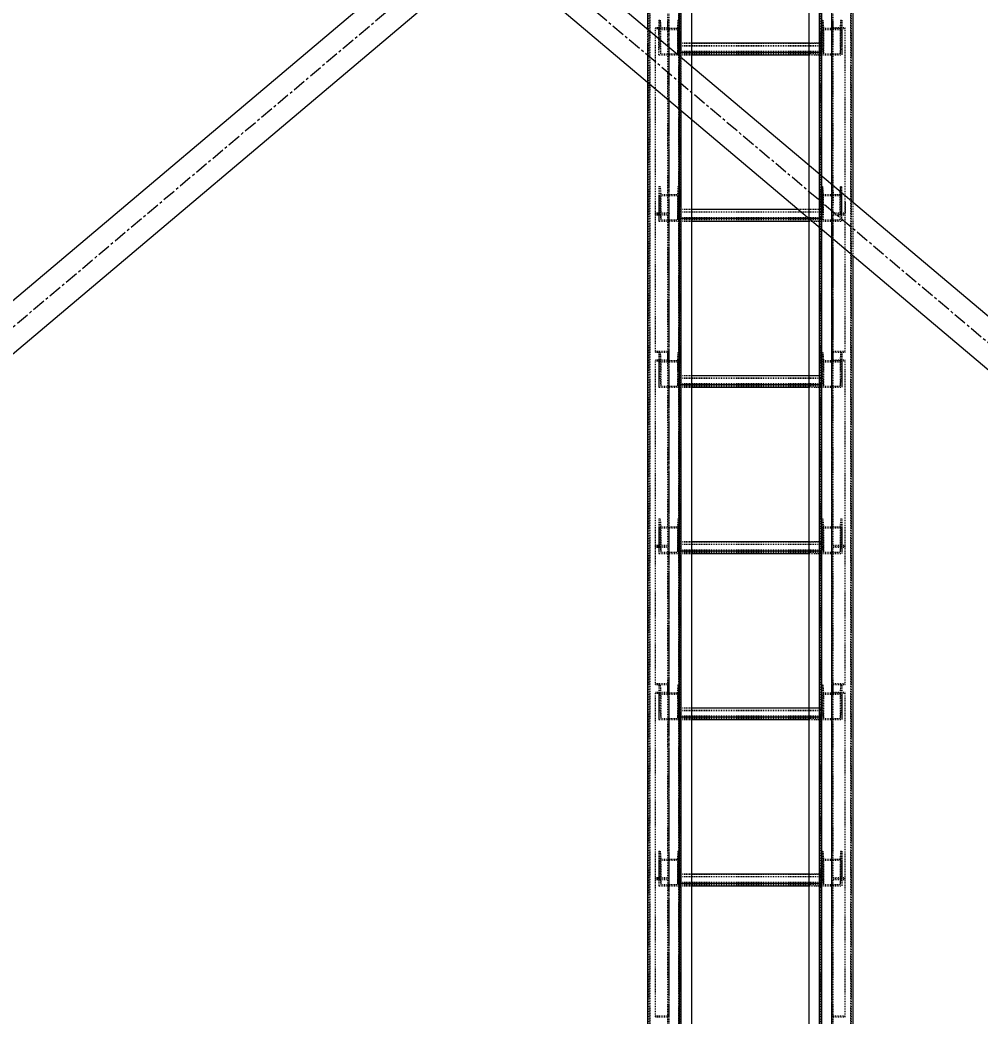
# Model space of a CAD drawing. Header units: millimetres. Extents: x 5143 to 30813, y 232 to 21408.
# Drawn here: x 25757 to 26330, y 15908 to 16503 of the extents above; entities that cross this region are included whole.
import ezdxf

# ---------------------------------------------------------------- set-up
doc = ezdxf.new("R2010")
doc.units = ezdxf.units.MM
doc.header["$LTSCALE"] = 0.25
for name, pattern in [('CENTER', [50.8, 31.75, -6.35, 6.35, -6.35]), ('XKITLINE00', [0]), ('XKITLINE02', [4, 2, -2]), ('XKITLINE03', [6, 3, -1, 1, -1])]:
    doc.linetypes.add(name, pattern=pattern)

msp = doc.modelspace()

# ---------------------------------------------------------------- linework, layer by layer
at = {"color": 1, "linetype": 'XKITLINE03'}
for p, q in [((26241.36, 15747.93), (26241.36, 17391.46)), ((26150.38, 17380.27), (26150.38, 15740.27)), ((26235.38, 15740.27), (26235.38, 17380.27)), ((26144.38, 16387.14), (26144.38, 16497.62)), ((26150.38, 16481.86), (26150.38, 16497.05)), ((26235.36, 16497.05), (26235.36, 16481.86)), ((26241.36, 16497.62), (26241.36, 16387.14)), ((26150.38, 16483.49), (26235.36, 16483.49)), ((26150.38, 16382.78), (26150.38, 16397.98)), ((26235.36, 16397.98), (26235.36, 16382.78)), ((26144.38, 16305.23), (26144.38, 16387.14)), ((26150.38, 16384.41), (26235.36, 16384.41)), ((26241.36, 16387.14), (26241.36, 16305.23)), ((26144.38, 16188.98), (26144.38, 16299.47)), ((26150.38, 16283.71), (26150.38, 16298.9)), ((26235.36, 16298.9), (26235.36, 16283.71)), ((26241.36, 16299.47), (26241.36, 16188.98)), ((26150.38, 16285.34), (26235.36, 16285.34)), ((26150.38, 16184.63), (26150.38, 16199.82)), ((26235.36, 16199.82), (26235.36, 16184.63)), ((26144.38, 16107.08), (26144.38, 16188.98)), ((26241.36, 16188.98), (26241.36, 16107.08)), ((26150.38, 16186.26), (26235.36, 16186.26)), ((26144.38, 15990.83), (26144.38, 16101.32)), ((26150.38, 16085.56), (26150.38, 16100.75)), ((26235.36, 16100.75), (26235.36, 16085.56)), ((26241.36, 16101.32), (26241.36, 15990.83)), ((26150.38, 16087.18), (26235.36, 16087.18)), ((26150.38, 15986.48), (26150.38, 16001.67)), ((26235.36, 16001.67), (26235.36, 15986.48)), ((26144.38, 15908.93), (26144.38, 15990.83)), ((26150.38, 15988.11), (26235.36, 15988.11)), ((26241.36, 15990.83), (26241.36, 15908.93))]:
    msp.add_line(p, q, dxfattribs=at)
at = {"color": 3, "linetype": 'XKITLINE02'}
for p, q in [((26150.38, 15740.27), (26150.38, 17382.99)), ((26151.23, 15740.46), (26151.23, 17382.8)), ((26157.88, 15744.43), (26157.88, 17382.99)), ((26227.88, 15800.21), (26227.88, 17382.99)), ((26234.53, 15740.46), (26234.53, 17382.8)), ((26235.38, 15740.27), (26235.38, 17382.99)), ((26132.53, 15751.29), (26132.53, 17377.53)), ((26133.06, 15752.02), (26133.07, 17377.98)), ((26150.3, 15752.02), (26150.3, 17377.98)), ((26150.83, 15751.29), (26150.83, 17377.53)), ((26234.91, 15751.29), (26234.91, 17377.53)), ((26235.44, 15752.02), (26235.45, 17377.98)), ((26252.68, 15752.02), (26252.68, 17377.98)), ((26253.21, 15751.29), (26253.21, 17377.53)), ((26227.88, 15742.87), (26227.88, 17366.5)), ((26234.06, 15801.69), (26234.06, 17362.64)), ((26131.68, 15760.78), (26131.68, 17344.02)), ((26157.88, 15742.87), (26157.88, 17337.68)), ((26150.38, 17329.04), (26150.38, 15740.27)), ((26151.23, 17328.83), (26151.23, 15740.46)), ((26143.58, 16496.87), (26143.58, 16584.64)), ((26144.38, 16496.87), (26144.38, 16585.29)), ((26241.36, 16496.87), (26241.36, 16585.29)), ((26242.16, 16496.87), (26242.16, 16584.64)), ((26138.38, 16502.5), (26138.38, 16489.79)), ((26138.38, 16502.5), (26139.06, 16502.5)), ((26138.38, 16502.5), (26138.38, 16497.05)), ((26139.06, 16487.31), (26139.06, 16502.5)), ((26139.06, 16502.5), (26139.44, 16497.75)), ((26143.58, 16387.64), (26143.58, 16502.63)), ((26143.58, 16502.63), (26144.38, 16502.63)), ((26144.38, 16387.14), (26144.38, 16502.63)), ((26149.7, 16502.5), (26149.32, 16497.75)), ((26149.7, 16502.5), (26149.7, 16487.31)), ((26149.7, 16502.5), (26150.38, 16502.5)), ((26150.38, 16502.5), (26150.38, 16487.31)), ((26150.38, 16502.5), (26150.38, 16497.05)), ((26235.36, 16502.5), (26235.36, 16497.05)), ((26235.36, 16502.5), (26236.04, 16502.5)), ((26235.36, 16502.5), (26235.36, 16487.31)), ((26236.04, 16502.5), (26236.42, 16497.75)), ((26236.04, 16502.5), (26236.04, 16487.31)), ((26241.36, 16400.79), (26241.36, 16502.63)), ((26241.36, 16502.63), (26242.16, 16502.63)), ((26242.16, 16387.64), (26242.16, 16502.63)), ((26246.68, 16502.5), (26246.3, 16497.75)), ((26246.68, 16502.5), (26247.36, 16502.5)), ((26246.68, 16502.5), (26246.68, 16487.31)), ((26247.36, 16502.5), (26247.36, 16497.05)), ((26247.36, 16502.5), (26247.36, 16487.31)), ((26131.68, 16465.53), (26131.68, 16497.41)), ((26136.38, 16387.14), (26136.38, 16498.12)), ((26136.38, 16498.12), (26143.58, 16498.12)), ((26136.38, 16497.62), (26144.38, 16497.62)), ((26138.38, 16481.86), (26138.38, 16497.05)), ((26138.38, 16497.05), (26150.38, 16497.05)), ((26139.44, 16482.55), (26139.44, 16497.75)), ((26139.44, 16497.75), (26149.32, 16497.75)), ((26143.58, 16496.87), (26144.38, 16496.87)), ((26149.32, 16497.75), (26149.32, 16482.55)), ((26150.38, 16497.05), (26150.38, 16481.86)), ((26235.36, 16497.05), (26247.36, 16497.05)), ((26235.36, 16497.05), (26235.36, 16481.86)), ((26236.42, 16497.75), (26246.3, 16497.75)), ((26236.42, 16497.75), (26236.42, 16482.55)), ((26241.36, 16497.62), (26249.36, 16497.62)), ((26241.36, 16496.87), (26242.16, 16496.87)), ((26242.16, 16498.12), (26249.36, 16498.12)), ((26246.3, 16497.75), (26246.3, 16482.55)), ((26247.36, 16497.05), (26247.36, 16481.86)), ((26249.36, 16387.14), (26249.36, 16498.12)), ((26138.38, 16481.86), (26138.38, 16489.79)), ((26138.38, 16487.31), (26139.06, 16487.31)), ((26139.44, 16482.55), (26139.06, 16487.31)), ((26149.7, 16487.31), (26149.32, 16482.55)), ((26149.7, 16487.31), (26150.38, 16487.31)), ((26150.38, 16481.86), (26150.38, 16488.94)), ((26150.38, 16488.94), (26157.88, 16488.94)), ((26150.38, 16488.84), (26235.36, 16488.84)), ((26150.38, 16487.4), (26235.36, 16487.4)), ((26150.38, 16487.31), (26150.38, 16481.86)), ((26150.38, 16487.31), (26235.36, 16487.31)), ((26227.88, 16488.94), (26235.36, 16488.94)), ((26235.36, 16481.86), (26235.36, 16488.94)), ((26235.36, 16487.31), (26235.36, 16481.86)), ((26235.36, 16487.31), (26236.04, 16487.31)), ((26236.04, 16487.31), (26236.42, 16482.55)), ((26246.68, 16487.31), (26246.3, 16482.55)), ((26246.68, 16487.31), (26247.36, 16487.31)), ((26247.36, 16487.31), (26247.36, 16481.86)), ((26138.38, 16481.86), (26150.38, 16481.86)), ((26139.44, 16482.55), (26149.32, 16482.55)), ((26150.38, 16484.04), (26235.36, 16484.04)), ((26150.38, 16483.49), (26157.88, 16483.49)), ((26150.38, 16482.7), (26235.36, 16482.7)), ((26150.38, 16481.86), (26157.88, 16481.86)), ((26151.68, 16448.64), (26151.68, 16480.53)), ((26227.88, 16483.49), (26235.36, 16483.49)), ((26227.88, 16481.86), (26235.36, 16481.86)), ((26235.36, 16481.86), (26247.36, 16481.86)), ((26236.42, 16482.55), (26246.3, 16482.55)), ((26157.88, 16443.41), (26157.88, 16475.29)), ((26227.88, 16384.32), (26227.88, 16416.2)), ((26234.06, 16379.1), (26234.06, 16410.98)), ((26138.38, 16403.42), (26138.38, 16388.23)), ((26138.38, 16403.42), (26139.06, 16403.42)), ((26138.38, 16403.42), (26138.38, 16397.98)), ((26139.06, 16403.42), (26139.06, 16388.23)), ((26139.06, 16403.42), (26139.44, 16398.67)), ((26149.7, 16403.42), (26149.32, 16398.67)), ((26149.7, 16403.42), (26149.7, 16388.23)), ((26149.7, 16403.42), (26150.38, 16403.42)), ((26150.38, 16403.42), (26150.38, 16388.23)), ((26150.38, 16403.42), (26150.38, 16397.98)), ((26235.36, 16396.63), (26235.36, 16403.42)), ((26235.36, 16403.42), (26236.04, 16403.42)), ((26235.36, 16386.23), (26235.36, 16403.19)), ((26236.42, 16398.67), (26236.04, 16403.42)), ((26236.04, 16388.23), (26236.04, 16403.42)), ((26246.3, 16398.67), (26246.68, 16403.42)), ((26246.68, 16403.42), (26247.36, 16403.42)), ((26246.68, 16388.23), (26246.68, 16403.42)), ((26247.36, 16395.73), (26247.36, 16403.42)), ((26247.36, 16386.5), (26247.36, 16403.42)), ((26138.38, 16397.98), (26138.38, 16382.78)), ((26138.38, 16397.98), (26150.38, 16397.98)), ((26139.44, 16398.67), (26139.44, 16383.48)), ((26139.44, 16398.67), (26149.32, 16398.67)), ((26149.32, 16398.67), (26149.32, 16383.48)), ((26150.38, 16397.98), (26150.38, 16382.78)), ((26235.36, 16397.98), (26247.36, 16397.98)), ((26235.36, 16382.78), (26235.36, 16396.63)), ((26236.42, 16398.67), (26246.3, 16398.67)), ((26236.42, 16383.48), (26236.42, 16398.67)), ((26241.36, 16387.14), (26241.36, 16400.79)), ((26242.16, 16400.11), (26242.16, 16392.14)), ((26246.3, 16383.48), (26246.3, 16398.67)), ((26247.36, 16382.78), (26247.36, 16395.73)), ((26143.58, 16392.14), (26144.38, 16392.14)), ((26150.38, 16382.78), (26150.38, 16389.86)), ((26150.38, 16389.86), (26157.88, 16389.86)), ((26150.38, 16389.77), (26235.36, 16389.77)), ((26221.31, 16389.86), (26235.36, 16389.86)), ((26235.36, 16382.78), (26235.36, 16389.86)), ((26241.36, 16392.14), (26242.16, 16392.14)), ((26249.36, 16394.04), (26249.36, 16387.64)), ((26254.06, 16362.21), (26254.06, 16394.1)), ((26136.38, 16387.64), (26143.58, 16387.64)), ((26136.38, 16304.58), (26136.38, 16387.14)), ((26136.38, 16387.14), (26144.38, 16387.14)), ((26136.38, 16387.14), (26144.38, 16387.14)), ((26136.38, 16386.48), (26143.58, 16386.48)), ((26138.38, 16388.23), (26139.06, 16388.23)), ((26138.38, 16388.23), (26138.38, 16382.78)), ((26139.06, 16388.23), (26139.44, 16383.48)), ((26139.44, 16383.48), (26149.32, 16383.48)), ((26143.58, 16298.71), (26143.58, 16386.48)), ((26144.38, 16298.71), (26144.38, 16387.14)), ((26149.7, 16388.23), (26149.32, 16383.48)), ((26149.7, 16388.23), (26150.38, 16388.23)), ((26150.38, 16388.32), (26235.36, 16388.32)), ((26150.38, 16388.23), (26150.38, 16382.78)), ((26150.38, 16388.23), (26235.36, 16388.23)), ((26150.38, 16384.96), (26235.36, 16384.96)), ((26150.38, 16384.41), (26157.88, 16384.41)), ((26150.38, 16383.62), (26235.36, 16383.62)), ((26227.77, 16384.41), (26235.36, 16384.41)), ((26235.36, 16388.23), (26236.04, 16388.23)), ((26236.42, 16383.48), (26236.04, 16388.23)), ((26236.42, 16383.48), (26246.3, 16383.48)), ((26241.36, 16298.71), (26241.36, 16387.14)), ((26241.36, 16387.14), (26249.36, 16387.14)), ((26241.36, 16387.14), (26249.36, 16387.14)), ((26242.16, 16387.64), (26249.36, 16387.64)), ((26242.16, 16301.97), (26242.16, 16386.48)), ((26242.16, 16386.48), (26249.36, 16386.48)), ((26246.3, 16383.48), (26246.68, 16388.23)), ((26246.68, 16388.23), (26247.36, 16388.23)), ((26249.36, 16384.81), (26249.36, 16387.14)), ((26249.36, 16304.58), (26249.36, 16384.81)), ((26138.38, 16382.78), (26150.38, 16382.78)), ((26143.58, 16380.62), (26144.38, 16380.62)), ((26150.38, 16382.78), (26157.88, 16382.78)), ((26227.88, 16382.78), (26235.36, 16382.78)), ((26235.36, 16382.78), (26247.36, 16382.78)), ((26241.36, 16380.62), (26242.16, 16380.62)), ((26242.16, 16298.71), (26242.16, 16380.49)), ((26136.38, 16305.23), (26144.38, 16305.23)), ((26136.38, 16304.58), (26143.58, 16304.58)), ((26136.38, 16188.98), (26136.38, 16299.97)), ((26136.38, 16299.97), (26143.58, 16299.97)), ((26138.38, 16304.35), (26138.38, 16289.16)), ((26138.38, 16304.35), (26139.06, 16304.35)), ((26138.38, 16304.35), (26138.38, 16298.9)), ((26139.06, 16304.35), (26139.06, 16289.16)), ((26139.06, 16304.35), (26139.44, 16299.59)), ((26143.58, 16189.48), (26143.58, 16304.48)), ((26143.58, 16304.48), (26144.38, 16304.48)), ((26144.38, 16188.98), (26144.38, 16304.48)), ((26149.7, 16304.35), (26149.32, 16299.59)), ((26149.7, 16304.35), (26149.7, 16289.16)), ((26149.7, 16304.35), (26150.38, 16304.35)), ((26150.38, 16304.35), (26150.38, 16289.16)), ((26150.38, 16304.35), (26150.38, 16298.9)), ((26235.36, 16304.35), (26235.36, 16298.9)), ((26235.36, 16304.35), (26236.04, 16304.35)), ((26235.36, 16304.35), (26235.36, 16289.16)), ((26236.04, 16304.35), (26236.42, 16299.59)), ((26236.04, 16304.35), (26236.04, 16289.16)), ((26241.36, 16305.23), (26249.36, 16305.23)), ((26241.36, 16188.98), (26241.36, 16304.48)), ((26241.36, 16304.48), (26242.16, 16304.48)), ((26242.16, 16304.58), (26249.36, 16304.58)), ((26242.16, 16189.48), (26242.16, 16304.48)), ((26242.16, 16299.97), (26249.36, 16299.97)), ((26246.68, 16304.35), (26246.3, 16299.59)), ((26246.68, 16304.35), (26247.36, 16304.35)), ((26246.68, 16304.35), (26246.68, 16289.16)), ((26247.36, 16304.35), (26247.36, 16298.9)), ((26247.36, 16304.35), (26247.36, 16289.16)), ((26249.36, 16188.98), (26249.36, 16299.97)), ((26136.38, 16299.47), (26144.38, 16299.47)), ((26138.38, 16298.9), (26138.38, 16283.71)), ((26138.38, 16298.9), (26150.38, 16298.9)), ((26139.44, 16299.59), (26139.44, 16284.4)), ((26139.44, 16299.59), (26149.32, 16299.59)), ((26143.58, 16298.71), (26144.38, 16298.71)), ((26149.32, 16299.59), (26149.32, 16284.4)), ((26150.38, 16298.9), (26150.38, 16283.71)), ((26235.36, 16298.9), (26247.36, 16298.9)), ((26235.36, 16298.9), (26235.36, 16283.71)), ((26236.42, 16299.59), (26246.3, 16299.59)), ((26236.42, 16299.59), (26236.42, 16284.4)), ((26241.36, 16299.47), (26249.36, 16299.47)), ((26241.36, 16298.71), (26242.16, 16298.71)), ((26246.3, 16299.59), (26246.3, 16284.4)), ((26247.36, 16298.9), (26247.36, 16283.71)), ((26138.38, 16289.16), (26139.06, 16289.16)), ((26138.38, 16289.16), (26138.38, 16283.71)), ((26139.06, 16289.16), (26139.44, 16284.4)), ((26149.7, 16289.16), (26149.32, 16284.4)), ((26149.7, 16289.16), (26150.38, 16289.16)), ((26150.38, 16283.71), (26150.38, 16290.78)), ((26150.38, 16290.78), (26157.88, 16290.78)), ((26150.38, 16290.69), (26235.36, 16290.69)), ((26150.38, 16289.25), (26235.36, 16289.25)), ((26150.38, 16289.16), (26150.38, 16283.71)), ((26150.38, 16289.16), (26235.36, 16289.16)), ((26227.88, 16290.78), (26235.36, 16290.78)), ((26235.36, 16283.71), (26235.36, 16290.78)), ((26235.36, 16289.16), (26235.36, 16283.71)), ((26235.36, 16289.16), (26236.04, 16289.16)), ((26236.04, 16289.16), (26236.42, 16284.4)), ((26246.68, 16289.16), (26246.3, 16284.4)), ((26246.68, 16289.16), (26247.36, 16289.16)), ((26247.36, 16289.16), (26247.36, 16283.71)), ((26138.38, 16283.71), (26150.38, 16283.71)), ((26139.44, 16284.4), (26149.32, 16284.4)), ((26150.38, 16285.88), (26235.36, 16285.88)), ((26150.38, 16285.34), (26157.88, 16285.34)), ((26150.38, 16284.55), (26235.36, 16284.55)), ((26150.38, 16283.71), (26157.88, 16283.71)), ((26227.88, 16285.34), (26235.36, 16285.34)), ((26227.88, 16283.71), (26235.36, 16283.71)), ((26235.36, 16283.71), (26247.36, 16283.71)), ((26236.42, 16284.4), (26246.3, 16284.4)), ((26138.38, 16205.27), (26138.38, 16190.08)), ((26138.38, 16205.27), (26139.06, 16205.27)), ((26138.38, 16205.27), (26138.38, 16199.82)), ((26139.06, 16205.27), (26139.06, 16190.08)), ((26139.06, 16205.27), (26139.44, 16200.52)), ((26149.7, 16205.27), (26149.32, 16200.52)), ((26149.7, 16205.27), (26149.7, 16190.08)), ((26149.7, 16205.27), (26150.38, 16205.27)), ((26150.38, 16205.27), (26150.38, 16190.08)), ((26150.38, 16205.27), (26150.38, 16199.82)), ((26235.36, 16205.27), (26235.36, 16199.82)), ((26235.36, 16205.27), (26236.04, 16205.27)), ((26235.36, 16205.27), (26235.36, 16190.08)), ((26236.04, 16205.27), (26236.42, 16200.52)), ((26236.04, 16205.27), (26236.04, 16190.08)), ((26246.68, 16205.27), (26246.3, 16200.52)), ((26246.68, 16205.27), (26247.36, 16205.27)), ((26246.68, 16205.27), (26246.68, 16190.08)), ((26247.36, 16205.27), (26247.36, 16199.82)), ((26247.36, 16205.27), (26247.36, 16190.08)), ((26138.38, 16199.82), (26138.38, 16184.63)), ((26138.38, 16199.82), (26150.38, 16199.82)), ((26139.44, 16200.52), (26139.44, 16185.33)), ((26139.44, 16200.52), (26149.32, 16200.52)), ((26149.32, 16200.52), (26149.32, 16185.33)), ((26150.38, 16199.82), (26150.38, 16184.63)), ((26235.36, 16199.82), (26247.36, 16199.82)), ((26235.36, 16199.82), (26235.36, 16184.63)), ((26236.42, 16200.52), (26246.3, 16200.52)), ((26236.42, 16200.52), (26236.42, 16185.33)), ((26246.3, 16200.52), (26246.3, 16185.33)), ((26247.36, 16199.82), (26247.36, 16184.63)), ((26143.58, 16193.99), (26144.38, 16193.99)), ((26241.36, 16193.99), (26242.16, 16193.99)), ((26136.38, 16189.48), (26143.58, 16189.48)), ((26136.38, 16106.43), (26136.38, 16188.98)), ((26136.38, 16188.98), (26144.38, 16188.98)), ((26136.38, 16188.98), (26144.38, 16188.98)), ((26136.38, 16188.33), (26143.58, 16188.33)), ((26138.38, 16190.08), (26139.06, 16190.08)), ((26138.38, 16190.08), (26138.38, 16184.63)), ((26139.06, 16190.08), (26139.44, 16185.33)), ((26143.58, 16100.56), (26143.58, 16188.33)), ((26144.38, 16100.56), (26144.38, 16188.98)), ((26149.7, 16190.08), (26149.32, 16185.33)), ((26149.7, 16190.08), (26150.38, 16190.08)), ((26150.38, 16184.63), (26150.38, 16191.71)), ((26150.38, 16191.71), (26157.88, 16191.71)), ((26150.38, 16191.62), (26235.36, 16191.62)), ((26150.38, 16190.17), (26235.36, 16190.17)), ((26150.38, 16190.08), (26235.36, 16190.08)), ((26150.38, 16190.08), (26150.38, 16184.63)), ((26227.88, 16191.71), (26235.36, 16191.71)), ((26235.36, 16184.63), (26235.36, 16191.71)), ((26235.36, 16190.08), (26235.36, 16184.63)), ((26235.36, 16190.08), (26236.04, 16190.08)), ((26236.04, 16190.08), (26236.42, 16185.33)), ((26241.36, 16100.56), (26241.36, 16188.98)), ((26241.36, 16188.98), (26249.36, 16188.98)), ((26241.36, 16188.98), (26249.36, 16188.98)), ((26242.16, 16189.48), (26249.36, 16189.48)), ((26242.16, 16100.56), (26242.16, 16188.33)), ((26242.16, 16188.33), (26249.36, 16188.33)), ((26246.68, 16190.08), (26246.3, 16185.33)), ((26246.68, 16190.08), (26247.36, 16190.08)), ((26247.36, 16190.08), (26247.36, 16184.63)), ((26249.36, 16106.43), (26249.36, 16188.98)), ((26138.38, 16184.63), (26150.38, 16184.63)), ((26139.44, 16185.33), (26149.32, 16185.33)), ((26143.58, 16182.47), (26144.38, 16182.47)), ((26150.38, 16186.81), (26235.36, 16186.81)), ((26150.38, 16186.26), (26157.88, 16186.26)), ((26150.38, 16185.47), (26235.36, 16185.47)), ((26150.38, 16184.63), (26157.88, 16184.63)), ((26227.88, 16186.26), (26235.36, 16186.26)), ((26227.88, 16184.63), (26235.36, 16184.63)), ((26235.36, 16184.63), (26247.36, 16184.63)), ((26236.42, 16185.33), (26246.3, 16185.33)), ((26241.36, 16182.47), (26242.16, 16182.47)), ((26136.38, 16107.08), (26144.38, 16107.08)), ((26136.38, 16106.43), (26143.58, 16106.43)), ((26138.38, 16106.2), (26138.38, 16091)), ((26138.38, 16106.2), (26139.06, 16106.2)), ((26138.38, 16106.2), (26138.38, 16100.75)), ((26139.06, 16106.2), (26139.06, 16091)), ((26139.06, 16106.2), (26139.44, 16101.44)), ((26143.58, 15991.33), (26143.58, 16106.32)), ((26143.58, 16106.32), (26144.38, 16106.32)), ((26144.38, 15990.83), (26144.38, 16106.32)), ((26149.7, 16106.2), (26149.32, 16101.44)), ((26149.7, 16106.2), (26149.7, 16091)), ((26149.7, 16106.2), (26150.38, 16106.2)), ((26150.38, 16106.2), (26150.38, 16091)), ((26150.38, 16106.2), (26150.38, 16100.75)), ((26235.36, 16106.2), (26235.36, 16100.75)), ((26235.36, 16106.2), (26236.04, 16106.2)), ((26235.36, 16106.2), (26235.36, 16091)), ((26236.04, 16106.2), (26236.42, 16101.44)), ((26236.04, 16106.2), (26236.04, 16091)), ((26241.36, 16107.08), (26249.36, 16107.08)), ((26241.36, 15990.83), (26241.36, 16106.32)), ((26241.36, 16106.32), (26242.16, 16106.32)), ((26242.16, 16106.43), (26249.36, 16106.43)), ((26242.16, 15991.33), (26242.16, 16106.32)), ((26246.68, 16106.2), (26246.3, 16101.44)), ((26246.68, 16106.2), (26247.36, 16106.2)), ((26246.68, 16106.2), (26246.68, 16091)), ((26247.36, 16106.2), (26247.36, 16100.75)), ((26247.36, 16106.2), (26247.36, 16091)), ((26136.38, 15990.83), (26136.38, 16101.82)), ((26136.38, 16101.82), (26143.58, 16101.82)), ((26136.38, 16101.32), (26144.38, 16101.32)), ((26138.38, 16100.75), (26138.38, 16085.56)), ((26138.38, 16100.75), (26150.38, 16100.75)), ((26139.44, 16101.44), (26139.44, 16086.25)), ((26139.44, 16101.44), (26149.32, 16101.44)), ((26143.58, 16100.56), (26144.38, 16100.56)), ((26149.32, 16101.44), (26149.32, 16086.25)), ((26150.38, 16100.75), (26150.38, 16085.56)), ((26235.36, 16100.75), (26247.36, 16100.75)), ((26235.36, 16100.75), (26235.36, 16085.56)), ((26236.42, 16101.44), (26246.3, 16101.44)), ((26236.42, 16101.44), (26236.42, 16086.25)), ((26241.36, 16101.32), (26249.36, 16101.32)), ((26241.36, 16100.56), (26242.16, 16100.56)), ((26242.16, 16101.82), (26249.36, 16101.82)), ((26246.3, 16101.44), (26246.3, 16086.25)), ((26247.36, 16100.75), (26247.36, 16085.56)), ((26249.36, 15990.83), (26249.36, 16101.82)), ((26150.38, 16085.56), (26150.38, 16092.63)), ((26150.38, 16092.63), (26157.88, 16092.63)), ((26150.38, 16092.54), (26235.36, 16092.54)), ((26227.88, 16092.63), (26235.36, 16092.63)), ((26235.36, 16085.56), (26235.36, 16092.63)), ((26138.38, 16091), (26139.06, 16091)), ((26138.38, 16091), (26138.38, 16085.56)), ((26139.06, 16091), (26139.44, 16086.25)), ((26139.44, 16086.25), (26149.32, 16086.25)), ((26149.7, 16091), (26149.32, 16086.25)), ((26149.7, 16091), (26150.38, 16091)), ((26150.38, 16091.1), (26235.36, 16091.1)), ((26150.38, 16091), (26235.36, 16091)), ((26150.38, 16091), (26150.38, 16085.56)), ((26150.38, 16087.73), (26235.36, 16087.73)), ((26150.38, 16087.18), (26157.88, 16087.18)), ((26150.38, 16086.39), (26235.36, 16086.39)), ((26227.88, 16087.18), (26235.36, 16087.18)), ((26235.36, 16091), (26235.36, 16085.56)), ((26235.36, 16091), (26236.04, 16091)), ((26236.04, 16091), (26236.42, 16086.25)), ((26236.42, 16086.25), (26246.3, 16086.25)), ((26246.68, 16091), (26246.3, 16086.25)), ((26246.68, 16091), (26247.36, 16091)), ((26247.36, 16091), (26247.36, 16085.56)), ((26138.38, 16085.56), (26150.38, 16085.56)), ((26150.38, 16085.56), (26157.88, 16085.56)), ((26227.88, 16085.56), (26235.36, 16085.56)), ((26235.36, 16085.56), (26247.36, 16085.56)), ((26138.38, 16007.12), (26138.38, 15991.93)), ((26138.38, 16007.12), (26139.06, 16007.12)), ((26138.38, 16007.12), (26138.38, 16001.67)), ((26139.06, 16007.12), (26139.06, 15991.93)), ((26139.06, 16007.12), (26139.44, 16002.37)), ((26149.7, 16007.12), (26149.32, 16002.37)), ((26149.7, 16007.12), (26149.7, 15991.93)), ((26149.7, 16007.12), (26150.38, 16007.12)), ((26150.38, 16007.12), (26150.38, 15991.93)), ((26150.38, 16007.12), (26150.38, 16001.67)), ((26235.36, 16007.12), (26235.36, 16001.67)), ((26235.36, 16007.12), (26236.04, 16007.12)), ((26235.36, 16007.12), (26235.36, 15991.93)), ((26236.04, 16007.12), (26236.42, 16002.37)), ((26236.04, 16007.12), (26236.04, 15991.93)), ((26246.68, 16007.12), (26246.3, 16002.37)), ((26246.68, 16007.12), (26247.36, 16007.12)), ((26246.68, 16007.12), (26246.68, 15991.93)), ((26247.36, 16007.12), (26247.36, 16001.67)), ((26247.36, 16007.12), (26247.36, 15991.93)), ((26138.38, 16001.67), (26138.38, 15986.48)), ((26138.38, 16001.67), (26150.38, 16001.67)), ((26139.44, 16002.37), (26139.44, 15987.17)), ((26139.44, 16002.37), (26149.32, 16002.37)), ((26149.32, 16002.37), (26149.32, 15987.17)), ((26150.38, 16001.67), (26150.38, 15986.48)), ((26235.36, 16001.67), (26247.36, 16001.67)), ((26235.36, 16001.67), (26235.36, 15986.48)), ((26236.42, 16002.37), (26246.3, 16002.37)), ((26236.42, 16002.37), (26236.42, 15987.17)), ((26246.3, 16002.37), (26246.3, 15987.17)), ((26247.36, 16001.67), (26247.36, 15986.48)), ((26136.38, 15991.33), (26143.58, 15991.33)), ((26138.38, 15991.93), (26139.06, 15991.93)), ((26138.38, 15991.93), (26138.38, 15986.48)), ((26139.06, 15991.93), (26139.44, 15987.17)), ((26143.58, 15995.84), (26144.38, 15995.84)), ((26149.7, 15991.93), (26149.32, 15987.17)), ((26149.7, 15991.93), (26150.38, 15991.93)), ((26150.38, 15986.48), (26150.38, 15993.56)), ((26150.38, 15993.56), (26157.88, 15993.56)), ((26150.38, 15993.46), (26235.36, 15993.46)), ((26150.38, 15992.02), (26235.36, 15992.02)), ((26150.38, 15991.93), (26235.36, 15991.93)), ((26150.38, 15991.93), (26150.38, 15986.48)), ((26227.88, 15993.56), (26235.36, 15993.56)), ((26235.36, 15986.48), (26235.36, 15993.56)), ((26235.36, 15991.93), (26235.36, 15986.48)), ((26235.36, 15991.93), (26236.04, 15991.93)), ((26236.04, 15991.93), (26236.42, 15987.17)), ((26241.36, 15995.84), (26242.16, 15995.84)), ((26242.16, 15991.33), (26249.36, 15991.33)), ((26246.68, 15991.93), (26246.3, 15987.17)), ((26246.68, 15991.93), (26247.36, 15991.93)), ((26247.36, 15991.93), (26247.36, 15986.48)), ((26136.38, 15990.83), (26144.38, 15990.83)), ((26136.38, 15908.27), (26136.38, 15990.83)), ((26136.38, 15990.83), (26144.38, 15990.83)), ((26136.38, 15990.18), (26143.58, 15990.18)), ((26138.38, 15986.48), (26150.38, 15986.48)), ((26139.44, 15987.17), (26149.32, 15987.17)), ((26143.58, 15902.41), (26143.58, 15990.18)), ((26144.38, 15902.41), (26144.38, 15990.83)), ((26150.38, 15988.66), (26235.36, 15988.66)), ((26150.38, 15988.11), (26157.88, 15988.11)), ((26150.38, 15987.32), (26235.36, 15987.32)), ((26150.38, 15986.48), (26157.88, 15986.48)), ((26227.88, 15988.11), (26235.36, 15988.11)), ((26227.88, 15986.48), (26235.36, 15986.48)), ((26235.36, 15986.48), (26247.36, 15986.48)), ((26236.42, 15987.17), (26246.3, 15987.17)), ((26241.36, 15990.83), (26249.36, 15990.83)), ((26241.36, 15902.41), (26241.36, 15990.83)), ((26241.36, 15990.83), (26249.36, 15990.83)), ((26242.16, 15902.41), (26242.16, 15990.18)), ((26242.16, 15990.18), (26249.36, 15990.18)), ((26249.36, 15908.27), (26249.36, 15990.83)), ((26143.58, 15984.32), (26144.38, 15984.32)), ((26241.36, 15984.32), (26242.16, 15984.32)), ((26136.38, 15908.93), (26144.38, 15908.93)), ((26136.38, 15908.27), (26143.58, 15908.27)), ((26241.36, 15908.93), (26249.36, 15908.93)), ((26242.16, 15908.27), (26249.36, 15908.27))]:
    msp.add_line(p, q, dxfattribs=at)
at = {"color": 8, "linetype": 'CENTER'}
for p, q in [((26903.05, 15830.27), (25173.61, 17290.27)), ((25173.61, 15830.27), (26903.05, 17290.27))]:
    msp.add_line(p, q, dxfattribs=at)
at = {"color": 7, "linetype": 'XKITLINE00'}
for p, q in [((26254.06, 16394.1), (26254.06, 16726.45)), ((26227.88, 16416.2), (26227.88, 16704.35)), ((26234.06, 16410.98), (26234.06, 16709.57)), ((26157.88, 16475.29), (26157.88, 16645.26)), ((26151.68, 16480.53), (26151.68, 16640.02)), ((26131.68, 16497.41), (26131.68, 16623.14)), ((26157.88, 16488.94), (26227.88, 16488.94)), ((26157.88, 16483.49), (26227.88, 16483.49)), ((26157.88, 16481.86), (26227.88, 16481.86)), ((26131.68, 15850.57), (26131.68, 16465.53)), ((26151.68, 15850.57), (26151.68, 16448.64)), ((26157.88, 15850.57), (26157.88, 16443.41)), ((26157.88, 16389.86), (26221.31, 16389.86)), ((26157.88, 16384.41), (26227.77, 16384.41)), ((26227.88, 15850.57), (26227.88, 16384.32)), ((26157.88, 16382.78), (26227.88, 16382.78)), ((26234.06, 15850.57), (26234.06, 16379.1)), ((26254.06, 15850.57), (26254.06, 16362.21)), ((26157.88, 16290.78), (26227.88, 16290.78)), ((26157.88, 16285.34), (26227.88, 16285.34)), ((26157.88, 16283.71), (26227.88, 16283.71)), ((26157.88, 16191.71), (26227.88, 16191.71)), ((26157.88, 16186.26), (26227.88, 16186.26)), ((26157.88, 16184.63), (26227.88, 16184.63)), ((26157.88, 16092.63), (26227.88, 16092.63)), ((26157.88, 16087.18), (26227.88, 16087.18)), ((26157.88, 16085.56), (26227.88, 16085.56)), ((26157.88, 15993.56), (26227.88, 15993.56)), ((26157.88, 15988.11), (26227.88, 15988.11)), ((26157.88, 15986.48), (26227.88, 15986.48))]:
    msp.add_line(p, q, dxfattribs=at)
at = {"color": 8, "linetype": 'XKITLINE00'}
for p, q in [((25185.79, 15856.5), (26024.12, 16564.22)), ((26057.22, 16560.27), (26892, 15855.55)), ((25216.54, 15850.57), (26044.8, 16549.79)), ((26038.33, 16544.33), (26860.12, 15850.57))]:
    msp.add_line(p, q, dxfattribs=at)
at = {"color": 1, "linetype": 'XKITLINE00'}
for centre in [(26144.38, 16497.62), (26150.38, 16497.05), (26235.36, 16497.05), (26241.36, 16497.62), (26150.38, 16483.49), (26150.38, 16481.86), (26235.36, 16483.49), (26235.36, 16481.86), (26150.38, 16397.98), (26235.36, 16397.98), (26144.38, 16387.14), (26144.38, 16387.14), (26150.38, 16384.41), (26235.36, 16384.41), (26241.36, 16387.14), (26241.36, 16387.14), (26150.38, 16382.78), (26235.36, 16382.78), (26144.38, 16305.23), (26241.36, 16305.23), (26144.38, 16299.47), (26150.38, 16298.9), (26235.36, 16298.9), (26241.36, 16299.47), (26150.38, 16285.34), (26150.38, 16283.71), (26235.36, 16285.34), (26235.36, 16283.71), (26150.38, 16199.82), (26235.36, 16199.82), (26144.38, 16188.98), (26144.38, 16188.98), (26241.36, 16188.98), (26241.36, 16188.98), (26150.38, 16186.26), (26150.38, 16184.63), (26235.36, 16186.26), (26235.36, 16184.63), (26144.38, 16107.08), (26241.36, 16107.08), (26144.38, 16101.32), (26150.38, 16100.75), (26235.36, 16100.75), (26241.36, 16101.32), (26150.38, 16087.18), (26235.36, 16087.18), (26150.38, 16085.56), (26235.36, 16085.56), (26150.38, 16001.67), (26235.36, 16001.67), (26144.38, 15990.83), (26144.38, 15990.83), (26241.36, 15990.83), (26241.36, 15990.83), (26150.38, 15988.11), (26150.38, 15986.48), (26235.36, 15988.11), (26235.36, 15986.48), (26144.38, 15908.93), (26241.36, 15908.93)]:
    msp.add_circle(centre, 0.05, dxfattribs=at)

doc.saveas('drawing.dxf')
